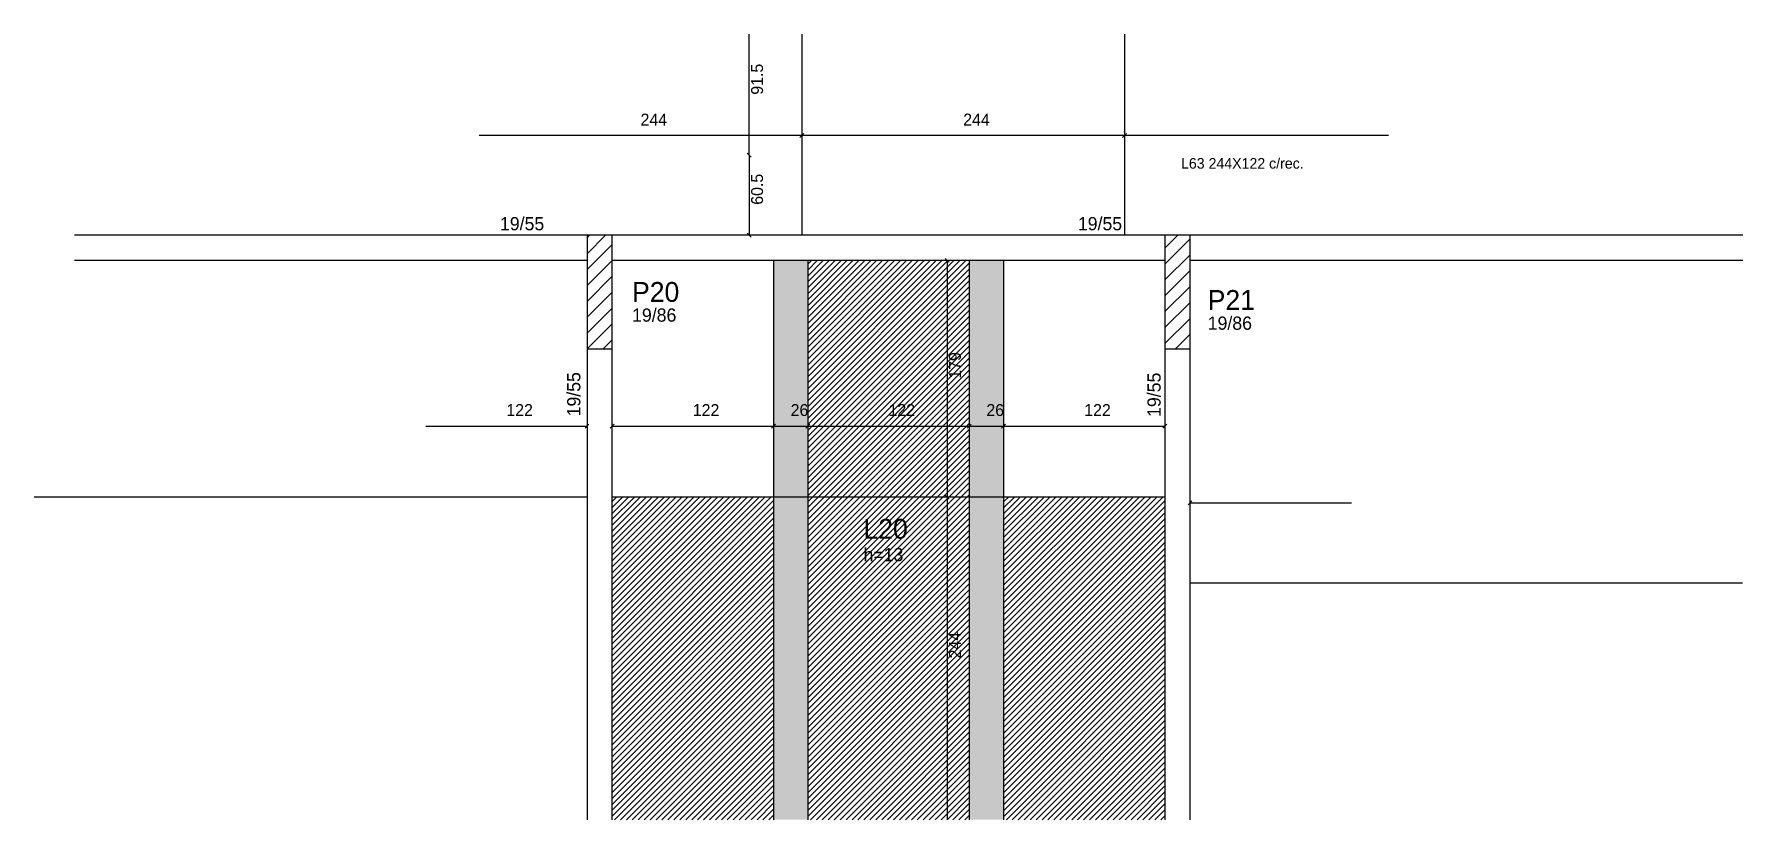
# Model space of a CAD drawing. Header units: metres. Extents: x 4071 to 5364, y 1686 to 2280.
import ezdxf

# ---------------------------------------------------------------- set-up
doc = ezdxf.new("R2010")
doc.units = ezdxf.units.M
for name, color, linetype in [('3', 7, 'Continuous'), ('4', 7, 'Continuous'), ('7', 7, 'Continuous'), ('9', 7, 'Continuous'), ('AUX00', 7, 'Continuous'), ('Hachura', 7, 'Continuous'), ('Painéis', 7, 'Continuous'), ('REAPROVEITAMENTO', 7, 'Continuous')]:
    doc.layers.add(name, color=color, linetype=linetype)

msp = doc.modelspace()

# ---------------------------------------------------------------- hatches: boundary and pattern name
at = {"layer": '9'}
h = msp.add_hatch(color=7, dxfattribs=at)
h.dxf.hatch_style = 1
h.paths.add_polyline_path([(4489.5, 1909), (4489.5, 2109), (4489.5, 1909), (4489.5, 1909)])
h = msp.add_hatch(color=7, dxfattribs=at)
h.dxf.hatch_style = 1
h.paths.add_polyline_path([(4508.5, 2109), (4508.5, 1909), (4508.5, 2109), (4508.5, 2109)])
at = {"layer": 'Hachura'}
h = msp.add_hatch(color=7, dxfattribs=at)
h.dxf.hatch_style = 1
h.paths.add_polyline_path([(4630.5, 1686), (4656.5, 1686), (4656.5, 2109), (4630.5, 2109), (4630.5, 1686)])
h = msp.add_hatch(color=7, dxfattribs=at)
h.dxf.hatch_style = 1
h.paths.add_polyline_path([(4778.5, 1686), (4804.5, 1686), (4804.5, 2109), (4778.5, 2109), (4778.5, 1686)])
at = {"layer": 'REAPROVEITAMENTO'}
h = msp.add_hatch(dxfattribs=at)
h.set_pattern_fill('ANSI31')
h.paths.add_polyline_path([(4778.5, 1686), (4656.5, 1686), (4656.5, 2109), (4778.5, 2109), (4778.5, 1686)])
h = msp.add_hatch(dxfattribs=at)
h.set_pattern_fill('ANSI31')
h.paths.add_polyline_path([(4630.5, 1686), (4508.5, 1686), (4508.5, 1930), (4630.5, 1930), (4630.5, 1686)])
h = msp.add_hatch(dxfattribs=at)
h.set_pattern_fill('ANSI31')
h.paths.add_polyline_path([(4926.5, 1686), (4804.5, 1686), (4804.5, 1930), (4926.5, 1930), (4926.5, 1686)])

# ---------------------------------------------------------------- linework, layer by layer
at = {"color": 4, "lineweight": 25}
for p, q in [((4652, 2203.4), (4408, 2203.4)), ((4896, 2203.4), (4652, 2203.4)), ((4896, 2205.8), (4896, 2206.4)), ((5095.5, 2203.4), (4896, 2203.4))]:
    msp.add_line(p, q, dxfattribs=at)
at = {"color": 0, "lineweight": 25}
for p, q in [((4653.5, 2204.9), (4650.5, 2201.9)), ((4650.5, 2201.9), (4653.5, 2204.9)), ((4897.5, 2204.9), (4894.5, 2201.9)), ((4894.5, 2201.9), (4897.5, 2204.9))]:
    msp.add_line(p, q, dxfattribs=at)
at = {"layer": '3', "color": 3, "lineweight": 25}
for p, q in [((4489.5, 2114), (4503.5, 2128)), ((4489.5, 2126), (4491.5, 2128)), ((4489.5, 2102), (4508.5, 2121)), ((4926.5, 2118.2), (4936.3, 2128)), ((4926.5, 2106.2), (4945.5, 2125.2)), ((4489.5, 2089.9), (4508.5, 2108.9)), ((4926.5, 2094.2), (4945.5, 2113.2)), ((4489.5, 2077.9), (4508.5, 2096.9)), ((4926.5, 2082.2), (4945.5, 2101.2)), ((4489.5, 2065.9), (4508.5, 2084.9)), ((4926.5, 2070.2), (4945.5, 2089.2)), ((4489.5, 2053.9), (4508.5, 2072.9)), ((4926.5, 2058.1), (4945.5, 2077.1)), ((4489.7, 2042), (4508.5, 2060.9)), ((4926.5, 2046.1), (4945.5, 2065.1)), ((4501.7, 2042), (4508.5, 2048.8)), ((4934.4, 2042), (4945.5, 2053.1))]:
    msp.add_line(p, q, dxfattribs=at)
for points in [[(4489.5, 2128), (4102, 2128)], [(4926.5, 2128), (4508.5, 2128)], [(5363.5, 2128), (4945.5, 2128)], [(4102, 2109), (4489.5, 2109)], [(4508.5, 2109), (4926.5, 2109)], [(4945.5, 2109), (5363.5, 2109)], [(4489.5, 2042), (4489.5, 1686)], [(4508.5, 1686), (4508.5, 2042)], [(4926.5, 2042), (4926.5, 1686)], [(4945.5, 1686), (4945.5, 2042)]]:
    msp.add_lwpolyline(points, dxfattribs=at)
at = {"layer": '7', "color": 7, "lineweight": 25}
for points in [[(4489.5, 2042), (4508.5, 2042), (4508.5, 2128), (4489.5, 2128), (4489.5, 2042)], [(4926.5, 2042), (4945.5, 2042), (4945.5, 2128), (4926.5, 2128), (4926.5, 2042)]]:
    msp.add_lwpolyline(points, dxfattribs=at)
at = {"layer": 'Painéis', "color": 4, "lineweight": 25}
for p, q in [((4612.2, 2188.5), (4612.2, 2280)), ((4612.2, 2188.5), (4612.2, 2128)), ((4761.8, 2109), (4761.8, 1930)), ((4367.5, 1983.7), (4489.5, 1983.7)), ((4508.5, 1983.7), (4630.5, 1983.7)), ((4630.5, 1983.7), (4656.5, 1983.7)), ((4656.5, 1983.7), (4778.5, 1983.7)), ((4778.5, 1983.7), (4804.5, 1983.7)), ((4804.5, 1983.7), (4926.5, 1983.7)), ((4761.8, 1930), (4761.8, 1686)), ((4945.5, 1925.6), (5067.5, 1925.6))]:
    msp.add_line(p, q, dxfattribs=at)
at = {"layer": 'Painéis', "color": 200, "lineweight": 25}
for p, q in [((4652, 2280), (4652, 2128)), ((4896, 2280), (4896, 2128)), ((4630.5, 2109), (4630.5, 1686)), ((4656.5, 2109), (4656.5, 1686)), ((4778.5, 2109), (4778.5, 1686)), ((4804.5, 2109), (4804.5, 1686)), ((4489.4, 1930), (4071.4, 1930)), ((4926.4, 1930), (4508.4, 1930)), ((5363.4, 1865), (4945.4, 1865))]:
    msp.add_line(p, q, dxfattribs=at)
at = {"layer": 'Painéis', "color": 0, "lineweight": 25}
for p, q in [((4610.7, 2190), (4613.7, 2187)), ((4613.7, 2187), (4610.7, 2190)), ((4610.7, 2129.5), (4613.7, 2126.5)), ((4763.3, 2107.5), (4760.3, 2110.5)), ((4488, 1982.2), (4491, 1985.2)), ((4510, 1985.2), (4507, 1982.2)), ((4629, 1982.2), (4632, 1985.2)), ((4632, 1985.2), (4629, 1982.2)), ((4655, 1982.2), (4658, 1985.2)), ((4658, 1985.2), (4655, 1982.2)), ((4777, 1982.2), (4780, 1985.2)), ((4780, 1985.2), (4777, 1982.2)), ((4803, 1982.2), (4806, 1985.2)), ((4806, 1985.2), (4803, 1982.2)), ((4925, 1982.2), (4928, 1985.2)), ((4760.3, 1931.5), (4763.3, 1928.5)), ((4763.3, 1928.5), (4760.3, 1931.5)), ((4947, 1927.1), (4944, 1924.1))]:
    msp.add_line(p, q, dxfattribs=at)

# ---------------------------------------------------------------- texts
at = {"color": 240, "lineweight": 25}
for p in [(4530, 2210.9), (4774, 2210.9)]:
    msp.add_text('244', height=9, dxfattribs=at).set_placement(p)
at = {"layer": '3', "color": 3, "lineweight": 25}
for s, p in [('19/55', (4423.7, 2131.7)), ('19/55', (4860.7, 2131.7)), ('19/86', (4523.6, 2062.6)), ('19/86', (4958.9, 2056.5)), ('h=13', (4698.6, 1881.5))]:
    msp.add_text(s, height=10, dxfattribs=at).set_placement(p)
for p in [(4484.5, 1991), (4923.3, 1990.6)]:
    msp.add_text('19/55', height=10, rotation=90, dxfattribs=at).set_placement(p)
at = {"layer": '4', "color": 4, "lineweight": 25}
for s, p in [('P20', (4523.6, 2077.6)), ('P21', (4958.9, 2071.5)), ('L20', (4698.6, 1898.5))]:
    msp.add_text(s, height=15, dxfattribs=at).set_placement(p)
at = {"layer": 'AUX00', "color": 7, "lineweight": 25}
msp.add_text('L63^J244X122^Jc/rec.', height=8, dxfattribs=at).set_placement((4938.7, 2178.3))
at = {"layer": 'Painéis', "color": 240, "lineweight": 25}
for s, p in [('91.5', (4622.6, 2234.2)), ('60.5', (4622.6, 2151)), ('179', (4772.2, 2019.5)), ('244', (4772.2, 1808))]:
    msp.add_text(s, height=9, rotation=90, dxfattribs=at).set_placement(p)
for s, p in [('122', (4428.5, 1991.3)), ('122', (4569.5, 1991.3)), ('26', (4643.5, 1991.3)), ('122', (4717.5, 1991.3)), ('26', (4791.5, 1991.3)), ('122', (4865.5, 1991.3))]:
    msp.add_text(s, height=9, dxfattribs=at).set_placement(p)

doc.saveas('drawing.dxf')
